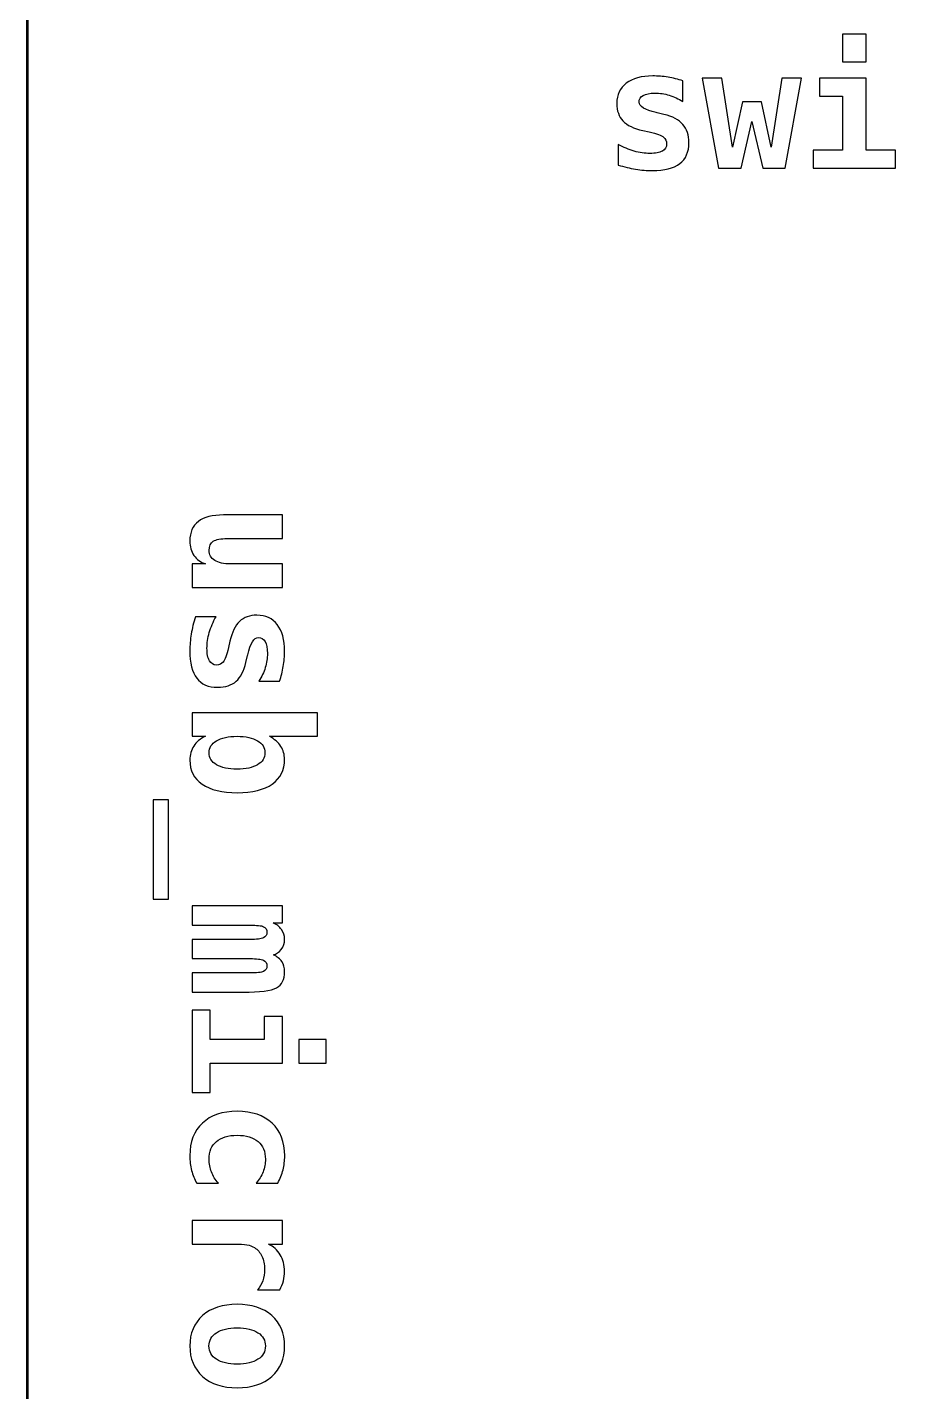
# Model space of a CAD drawing. Header units: centimetres. Extents: x -10.8 to 29.8, y -19.8 to 32.2.
# Drawn here: x -4.75 to -2.504, y -16.245 to -12.743 of the extents above; entities that cross this region are included whole.
import ezdxf

# ---------------------------------------------------------------- set-up
doc = ezdxf.new("R2010")
doc.units = ezdxf.units.CM
doc.header["$MEASUREMENT"] = 0
doc.layers.add('Layer 1', color=7, linetype='Continuous')

msp = doc.modelspace()

# ---------------------------------------------------------------- linework, layer by layer
at = {"layer": 'Layer 1', "lineweight": 53}
msp.add_open_spline([(-4.75, -6.25), (-4.75, -6.25), (-0.25, -6.25), (-0.25, -6.25), (-0.25, -6.25), (-0.25, -6.25), (-0.25, -19.75), (-0.25, -19.75), (-0.25, -19.75), (-0.25, -19.75), (-4.75, -19.75), (-4.75, -19.75), (-4.75, -19.75), (-4.75, -19.75), (-4.75, -6.25), (-4.75, -6.25)], degree=3, knots=[0, 0, 0, 0, 0.2, 0.2, 0.2, 0.2, 0.4, 0.4, 0.4, 0.4, 0.6, 0.6, 0.6, 0.6, 1, 1, 1, 1], dxfattribs=at)
at = {"layer": 'Layer 1'}
for points, knots in [([(-2.65874, -12.76039), (-2.65874, -12.76039), (-2.59821, -12.76039), (-2.59821, -12.76039), (-2.59821, -12.76039), (-2.59821, -12.76039), (-2.59821, -12.83109), (-2.59821, -12.83109), (-2.59821, -12.83109), (-2.59821, -12.83109), (-2.65874, -12.83109), (-2.65874, -12.83109), (-2.65874, -12.83109), (-2.65874, -12.83109), (-2.65874, -12.76039), (-2.65874, -12.76039)], [0, 0, 0, 0, 0.2, 0.2, 0.2, 0.2, 0.4, 0.4, 0.4, 0.4, 0.6, 0.6, 0.6, 0.6, 1, 1, 1, 1]), ([(-3.06852, -12.8802), (-3.06852, -12.8802), (-3.06852, -12.93311), (-3.06852, -12.93311), (-3.06852, -12.93311), (-3.07967, -12.92599), (-3.09131, -12.92062), (-3.10337, -12.91695), (-3.10337, -12.91695), (-3.11544, -12.91336), (-3.12757, -12.91152), (-3.13971, -12.91152), (-3.13971, -12.91152), (-3.15325, -12.91152), (-3.16349, -12.9135), (-3.17033, -12.91738), (-3.17033, -12.91738), (-3.17724, -12.92133), (-3.1807, -12.92711), (-3.1807, -12.9348), (-3.1807, -12.9348), (-3.1807, -12.94581), (-3.16595, -12.95477), (-3.13646, -12.96169), (-3.13646, -12.96169), (-3.13646, -12.96169), (-3.1342, -12.96225), (-3.1342, -12.96225), (-3.1342, -12.96225), (-3.1342, -12.96225), (-3.11685, -12.96641), (-3.11685, -12.96641), (-3.11685, -12.96641), (-3.09476, -12.97163), (-3.07854, -12.9801), (-3.06831, -12.99174), (-3.06831, -12.99174), (-3.05801, -13.00338), (-3.05286, -13.01912), (-3.05286, -13.03894), (-3.05286, -13.03894), (-3.05286, -13.06279), (-3.06069, -13.08071), (-3.07628, -13.09264), (-3.07628, -13.09264), (-3.09194, -13.10456), (-3.11544, -13.11049), (-3.14683, -13.11049), (-3.14683, -13.11049), (-3.16073, -13.11049), (-3.17506, -13.10929), (-3.18959, -13.10689), (-3.18959, -13.10689), (-3.2042, -13.10449), (-3.21901, -13.10089), (-3.23404, -13.09609), (-3.23404, -13.09609), (-3.23404, -13.09609), (-3.23404, -13.04318), (-3.23404, -13.04318), (-3.23404, -13.04318), (-3.22071, -13.05073), (-3.20709, -13.05651), (-3.19326, -13.06046), (-3.19326, -13.06046), (-3.17943, -13.06448), (-3.1661, -13.06646), (-3.15311, -13.06646), (-3.15311, -13.06646), (-3.13893, -13.06646), (-3.12821, -13.06441), (-3.12094, -13.06025), (-3.12094, -13.06025), (-3.11367, -13.05616), (-3.11, -13.05016), (-3.11, -13.04233), (-3.11, -13.04233), (-3.11, -13.03457), (-3.11262, -13.02864), (-3.11777, -13.02455), (-3.11777, -13.02455), (-3.12292, -13.02039), (-3.13519, -13.01601), (-3.15467, -13.01129), (-3.15467, -13.01129), (-3.15467, -13.01129), (-3.17139, -13.00762), (-3.17139, -13.00762), (-3.17139, -13.00762), (-3.19453, -13.00233), (-3.21139, -12.99414), (-3.22198, -12.98299), (-3.22198, -12.98299), (-3.23256, -12.97185), (-3.23785, -12.95689), (-3.23785, -12.93819), (-3.23785, -12.93819), (-3.23785, -12.91583), (-3.22981, -12.89847), (-3.21365, -12.88612), (-3.21365, -12.88612), (-3.19756, -12.8737), (-3.17484, -12.8675), (-3.14563, -12.8675), (-3.14563, -12.8675), (-3.13251, -12.8675), (-3.11946, -12.86855), (-3.10648, -12.87067), (-3.10648, -12.87067), (-3.09342, -12.87279), (-3.08079, -12.87596), (-3.06852, -12.8802)], [0, 0, 0, 0, 0.0344828, 0.0344828, 0.0344828, 0.0344828, 0.0689655, 0.0689655, 0.0689655, 0.0689655, 0.1034483, 0.1034483, 0.1034483, 0.1034483, 0.137931, 0.137931, 0.137931, 0.137931, 0.1724138, 0.1724138, 0.1724138, 0.1724138, 0.2068966, 0.2068966, 0.2068966, 0.2068966, 0.2413793, 0.2413793, 0.2413793, 0.2413793, 0.2758621, 0.2758621, 0.2758621, 0.2758621, 0.3103448, 0.3103448, 0.3103448, 0.3103448, 0.3448276, 0.3448276, 0.3448276, 0.3448276, 0.3793103, 0.3793103, 0.3793103, 0.3793103, 0.4137931, 0.4137931, 0.4137931, 0.4137931, 0.4482759, 0.4482759, 0.4482759, 0.4482759, 0.4827586, 0.4827586, 0.4827586, 0.4827586, 0.5172414, 0.5172414, 0.5172414, 0.5172414, 0.5517241, 0.5517241, 0.5517241, 0.5517241, 0.5862069, 0.5862069, 0.5862069, 0.5862069, 0.6206897, 0.6206897, 0.6206897, 0.6206897, 0.6551724, 0.6551724, 0.6551724, 0.6551724, 0.6896552, 0.6896552, 0.6896552, 0.6896552, 0.7241379, 0.7241379, 0.7241379, 0.7241379, 0.7586207, 0.7586207, 0.7586207, 0.7586207, 0.7931034, 0.7931034, 0.7931034, 0.7931034, 0.8275862, 0.8275862, 0.8275862, 0.8275862, 0.862069, 0.862069, 0.862069, 0.862069, 0.8965517, 0.8965517, 0.8965517, 0.8965517, 0.9310345, 0.9310345, 0.9310345, 0.9310345, 1, 1, 1, 1]), ([(-3.01857, -12.873), (-3.01857, -12.873), (-2.96812, -12.873), (-2.96812, -12.873), (-2.96812, -12.873), (-2.96812, -12.873), (-2.94068, -13.05037), (-2.94068, -13.05037), (-2.94068, -13.05037), (-2.94068, -13.05037), (-2.91563, -12.93353), (-2.91563, -12.93353), (-2.91563, -12.93353), (-2.91563, -12.93353), (-2.86667, -12.93353), (-2.86667, -12.93353), (-2.86667, -12.93353), (-2.86667, -12.93353), (-2.84204, -13.05037), (-2.84204, -13.05037), (-2.84204, -13.05037), (-2.84204, -13.05037), (-2.81417, -12.873), (-2.81417, -12.873), (-2.81417, -12.873), (-2.81417, -12.873), (-2.76373, -12.873), (-2.76373, -12.873), (-2.76373, -12.873), (-2.76373, -12.873), (-2.80571, -13.10456), (-2.80571, -13.10456), (-2.80571, -13.10456), (-2.80571, -13.10456), (-2.86314, -13.10456), (-2.86314, -13.10456), (-2.86314, -13.10456), (-2.86314, -13.10456), (-2.89122, -12.98419), (-2.89122, -12.98419), (-2.89122, -12.98419), (-2.89122, -12.98419), (-2.91916, -13.10456), (-2.91916, -13.10456), (-2.91916, -13.10456), (-2.91916, -13.10456), (-2.97659, -13.10456), (-2.97659, -13.10456), (-2.97659, -13.10456), (-2.97659, -13.10456), (-3.01857, -12.873), (-3.01857, -12.873)], [0, 0, 0, 0, 0.0714286, 0.0714286, 0.0714286, 0.0714286, 0.1428571, 0.1428571, 0.1428571, 0.1428571, 0.2142857, 0.2142857, 0.2142857, 0.2142857, 0.2857143, 0.2857143, 0.2857143, 0.2857143, 0.3571429, 0.3571429, 0.3571429, 0.3571429, 0.4285714, 0.4285714, 0.4285714, 0.4285714, 0.5, 0.5, 0.5, 0.5, 0.5714286, 0.5714286, 0.5714286, 0.5714286, 0.6428571, 0.6428571, 0.6428571, 0.6428571, 0.7142857, 0.7142857, 0.7142857, 0.7142857, 0.7857143, 0.7857143, 0.7857143, 0.7857143, 0.8571429, 0.8571429, 0.8571429, 0.8571429, 1, 1, 1, 1]), ([(-2.71801, -12.873), (-2.71801, -12.873), (-2.59821, -12.873), (-2.59821, -12.873), (-2.59821, -12.873), (-2.59821, -12.873), (-2.59821, -13.05799), (-2.59821, -13.05799), (-2.59821, -13.05799), (-2.59821, -13.05799), (-2.52286, -13.05799), (-2.52286, -13.05799), (-2.52286, -13.05799), (-2.52286, -13.05799), (-2.52286, -13.10456), (-2.52286, -13.10456), (-2.52286, -13.10456), (-2.52286, -13.10456), (-2.7341, -13.10456), (-2.7341, -13.10456), (-2.7341, -13.10456), (-2.7341, -13.10456), (-2.7341, -13.05799), (-2.7341, -13.05799), (-2.7341, -13.05799), (-2.7341, -13.05799), (-2.65874, -13.05799), (-2.65874, -13.05799), (-2.65874, -13.05799), (-2.65874, -13.05799), (-2.65874, -12.91956), (-2.65874, -12.91956), (-2.65874, -12.91956), (-2.65874, -12.91956), (-2.71801, -12.91956), (-2.71801, -12.91956), (-2.71801, -12.91956), (-2.71801, -12.91956), (-2.71801, -12.873), (-2.71801, -12.873)], [0, 0, 0, 0, 0.0909091, 0.0909091, 0.0909091, 0.0909091, 0.1818182, 0.1818182, 0.1818182, 0.1818182, 0.2727273, 0.2727273, 0.2727273, 0.2727273, 0.3636364, 0.3636364, 0.3636364, 0.3636364, 0.4545455, 0.4545455, 0.4545455, 0.4545455, 0.5454545, 0.5454545, 0.5454545, 0.5454545, 0.6363636, 0.6363636, 0.6363636, 0.6363636, 0.7272727, 0.7272727, 0.7272727, 0.7272727, 0.8181818, 0.8181818, 0.8181818, 0.8181818, 1, 1, 1, 1]), ([(-4.24633, -13.9943), (-4.24633, -13.9943), (-4.09563, -13.9943), (-4.09563, -13.9943), (-4.09563, -13.9943), (-4.09563, -13.9943), (-4.09563, -14.05484), (-4.09563, -14.05484), (-4.09563, -14.05484), (-4.09563, -14.05484), (-4.23709, -14.05484), (-4.23709, -14.05484), (-4.23709, -14.05484), (-4.25374, -14.05484), (-4.26567, -14.05716), (-4.27286, -14.06189), (-4.27286, -14.06189), (-4.27999, -14.06655), (-4.28359, -14.07438), (-4.28359, -14.08525), (-4.28359, -14.08525), (-4.28359, -14.09618), (-4.27879, -14.10465), (-4.26912, -14.11079), (-4.26912, -14.11079), (-4.25946, -14.11692), (-4.24598, -14.12003), (-4.22855, -14.12003), (-4.22855, -14.12003), (-4.22855, -14.12003), (-4.09563, -14.12003), (-4.09563, -14.12003), (-4.09563, -14.12003), (-4.09563, -14.12003), (-4.09563, -14.18056), (-4.09563, -14.18056), (-4.09563, -14.18056), (-4.09563, -14.18056), (-4.32719, -14.18056), (-4.32719, -14.18056), (-4.32719, -14.18056), (-4.32719, -14.18056), (-4.32719, -14.12003), (-4.32719, -14.12003), (-4.32719, -14.12003), (-4.32719, -14.12003), (-4.2929, -14.12003), (-4.2929, -14.12003), (-4.2929, -14.12003), (-4.30567, -14.11572), (-4.31555, -14.10846), (-4.3226, -14.09823), (-4.3226, -14.09823), (-4.32959, -14.08793), (-4.33312, -14.07558), (-4.33312, -14.06112), (-4.33312, -14.06112), (-4.33312, -14.03903), (-4.32585, -14.02238), (-4.31124, -14.01116), (-4.31124, -14.01116), (-4.29664, -13.99994), (-4.27498, -13.9943), (-4.24633, -13.9943)], [0, 0, 0, 0, 0.0588235, 0.0588235, 0.0588235, 0.0588235, 0.1176471, 0.1176471, 0.1176471, 0.1176471, 0.1764706, 0.1764706, 0.1764706, 0.1764706, 0.2352941, 0.2352941, 0.2352941, 0.2352941, 0.2941176, 0.2941176, 0.2941176, 0.2941176, 0.3529412, 0.3529412, 0.3529412, 0.3529412, 0.4117647, 0.4117647, 0.4117647, 0.4117647, 0.4705882, 0.4705882, 0.4705882, 0.4705882, 0.5294118, 0.5294118, 0.5294118, 0.5294118, 0.5882353, 0.5882353, 0.5882353, 0.5882353, 0.6470588, 0.6470588, 0.6470588, 0.6470588, 0.7058824, 0.7058824, 0.7058824, 0.7058824, 0.7647059, 0.7647059, 0.7647059, 0.7647059, 0.8235294, 0.8235294, 0.8235294, 0.8235294, 0.8823529, 0.8823529, 0.8823529, 0.8823529, 1, 1, 1, 1]), ([(-4.10283, -14.42101), (-4.10283, -14.42101), (-4.15574, -14.42101), (-4.15574, -14.42101), (-4.15574, -14.42101), (-4.14862, -14.40986), (-4.14325, -14.39822), (-4.13958, -14.38616), (-4.13958, -14.38616), (-4.13599, -14.37409), (-4.13415, -14.36196), (-4.13415, -14.34982), (-4.13415, -14.34982), (-4.13415, -14.33628), (-4.13613, -14.32604), (-4.14001, -14.3192), (-4.14001, -14.3192), (-4.14396, -14.31229), (-4.14974, -14.30883), (-4.15743, -14.30883), (-4.15743, -14.30883), (-4.16844, -14.30883), (-4.1774, -14.32358), (-4.18432, -14.35307), (-4.18432, -14.35307), (-4.18432, -14.35307), (-4.18488, -14.35533), (-4.18488, -14.35533), (-4.18488, -14.35533), (-4.18488, -14.35533), (-4.18904, -14.37268), (-4.18904, -14.37268), (-4.18904, -14.37268), (-4.19426, -14.39477), (-4.20273, -14.41099), (-4.21437, -14.42122), (-4.21437, -14.42122), (-4.22601, -14.43152), (-4.24175, -14.43667), (-4.26157, -14.43667), (-4.26157, -14.43667), (-4.28542, -14.43667), (-4.30334, -14.42884), (-4.31527, -14.41325), (-4.31527, -14.41325), (-4.32719, -14.39759), (-4.33312, -14.37409), (-4.33312, -14.3427), (-4.33312, -14.3427), (-4.33312, -14.3288), (-4.33192, -14.31447), (-4.32952, -14.29994), (-4.32952, -14.29994), (-4.32712, -14.28533), (-4.32352, -14.27052), (-4.31872, -14.25549), (-4.31872, -14.25549), (-4.31872, -14.25549), (-4.26581, -14.25549), (-4.26581, -14.25549), (-4.26581, -14.25549), (-4.27336, -14.26882), (-4.27914, -14.28244), (-4.28309, -14.29627), (-4.28309, -14.29627), (-4.28711, -14.3101), (-4.28909, -14.32343), (-4.28909, -14.33642), (-4.28909, -14.33642), (-4.28909, -14.3506), (-4.28704, -14.36132), (-4.28288, -14.36859), (-4.28288, -14.36859), (-4.27879, -14.37586), (-4.27279, -14.37953), (-4.26496, -14.37953), (-4.26496, -14.37953), (-4.2572, -14.37953), (-4.25127, -14.37691), (-4.24718, -14.37176), (-4.24718, -14.37176), (-4.24302, -14.36661), (-4.23864, -14.35434), (-4.23392, -14.33486), (-4.23392, -14.33486), (-4.23392, -14.33486), (-4.23025, -14.31814), (-4.23025, -14.31814), (-4.23025, -14.31814), (-4.22496, -14.295), (-4.21677, -14.27814), (-4.20562, -14.26755), (-4.20562, -14.26755), (-4.19448, -14.25697), (-4.17952, -14.25168), (-4.16082, -14.25168), (-4.16082, -14.25168), (-4.13846, -14.25168), (-4.1211, -14.25972), (-4.10875, -14.27588), (-4.10875, -14.27588), (-4.09633, -14.29197), (-4.09013, -14.31469), (-4.09013, -14.3439), (-4.09013, -14.3439), (-4.09013, -14.35702), (-4.09118, -14.37007), (-4.0933, -14.38305), (-4.0933, -14.38305), (-4.09542, -14.39611), (-4.09859, -14.40874), (-4.10283, -14.42101)], [0, 0, 0, 0, 0.0344828, 0.0344828, 0.0344828, 0.0344828, 0.0689655, 0.0689655, 0.0689655, 0.0689655, 0.1034483, 0.1034483, 0.1034483, 0.1034483, 0.137931, 0.137931, 0.137931, 0.137931, 0.1724138, 0.1724138, 0.1724138, 0.1724138, 0.2068966, 0.2068966, 0.2068966, 0.2068966, 0.2413793, 0.2413793, 0.2413793, 0.2413793, 0.2758621, 0.2758621, 0.2758621, 0.2758621, 0.3103448, 0.3103448, 0.3103448, 0.3103448, 0.3448276, 0.3448276, 0.3448276, 0.3448276, 0.3793103, 0.3793103, 0.3793103, 0.3793103, 0.4137931, 0.4137931, 0.4137931, 0.4137931, 0.4482759, 0.4482759, 0.4482759, 0.4482759, 0.4827586, 0.4827586, 0.4827586, 0.4827586, 0.5172414, 0.5172414, 0.5172414, 0.5172414, 0.5517241, 0.5517241, 0.5517241, 0.5517241, 0.5862069, 0.5862069, 0.5862069, 0.5862069, 0.6206897, 0.6206897, 0.6206897, 0.6206897, 0.6551724, 0.6551724, 0.6551724, 0.6551724, 0.6896552, 0.6896552, 0.6896552, 0.6896552, 0.7241379, 0.7241379, 0.7241379, 0.7241379, 0.7586207, 0.7586207, 0.7586207, 0.7586207, 0.7931034, 0.7931034, 0.7931034, 0.7931034, 0.8275862, 0.8275862, 0.8275862, 0.8275862, 0.862069, 0.862069, 0.862069, 0.862069, 0.8965517, 0.8965517, 0.8965517, 0.8965517, 0.9310345, 0.9310345, 0.9310345, 0.9310345, 1, 1, 1, 1]), ([(-4.12851, -14.5624), (-4.11574, -14.56981), (-4.10614, -14.57849), (-4.09972, -14.58829), (-4.09972, -14.58829), (-4.0933, -14.59817), (-4.09013, -14.60925), (-4.09013, -14.62167), (-4.09013, -14.62167), (-4.09013, -14.64904), (-4.10057, -14.67021), (-4.12152, -14.68495), (-4.12152, -14.68495), (-4.14248, -14.69977), (-4.17246, -14.70718), (-4.21162, -14.70718), (-4.21162, -14.70718), (-4.25021, -14.70718), (-4.28006, -14.69991), (-4.3013, -14.68531), (-4.3013, -14.68531), (-4.32253, -14.6707), (-4.33312, -14.65017), (-4.33312, -14.62371), (-4.33312, -14.62371), (-4.33312, -14.60981), (-4.32973, -14.59775), (-4.32303, -14.58738), (-4.32303, -14.58738), (-4.31625, -14.57707), (-4.30624, -14.56875), (-4.2929, -14.5624), (-4.2929, -14.5624), (-4.2929, -14.5624), (-4.32719, -14.5624), (-4.32719, -14.5624), (-4.32719, -14.5624), (-4.32719, -14.5624), (-4.32719, -14.50186), (-4.32719, -14.50186), (-4.32719, -14.50186), (-4.32719, -14.50186), (-4.00546, -14.50186), (-4.00546, -14.50186), (-4.00546, -14.50186), (-4.00546, -14.50186), (-4.00546, -14.5624), (-4.00546, -14.5624), (-4.00546, -14.5624), (-4.00546, -14.5624), (-4.12851, -14.5624), (-4.12851, -14.5624)], [0, 0, 0, 0, 0.0714286, 0.0714286, 0.0714286, 0.0714286, 0.1428571, 0.1428571, 0.1428571, 0.1428571, 0.2142857, 0.2142857, 0.2142857, 0.2142857, 0.2857143, 0.2857143, 0.2857143, 0.2857143, 0.3571429, 0.3571429, 0.3571429, 0.3571429, 0.4285714, 0.4285714, 0.4285714, 0.4285714, 0.5, 0.5, 0.5, 0.5, 0.5714286, 0.5714286, 0.5714286, 0.5714286, 0.6428571, 0.6428571, 0.6428571, 0.6428571, 0.7142857, 0.7142857, 0.7142857, 0.7142857, 0.7857143, 0.7857143, 0.7857143, 0.7857143, 0.8571429, 0.8571429, 0.8571429, 0.8571429, 1, 1, 1, 1]), ([(-4.21204, -14.64664), (-4.18968, -14.64664), (-4.17218, -14.6429), (-4.15955, -14.63549), (-4.15955, -14.63549), (-4.14685, -14.62809), (-4.1405, -14.61778), (-4.1405, -14.60473), (-4.1405, -14.60473), (-4.1405, -14.59168), (-4.14685, -14.58131), (-4.15955, -14.57376), (-4.15955, -14.57376), (-4.17218, -14.56621), (-4.18968, -14.5624), (-4.21204, -14.5624), (-4.21204, -14.5624), (-4.23434, -14.5624), (-4.25191, -14.56621), (-4.26454, -14.57376), (-4.26454, -14.57376), (-4.27724, -14.58131), (-4.28359, -14.59168), (-4.28359, -14.60473), (-4.28359, -14.60473), (-4.28359, -14.61778), (-4.27724, -14.62809), (-4.26454, -14.63549), (-4.26454, -14.63549), (-4.25191, -14.6429), (-4.23434, -14.64664), (-4.21204, -14.64664)], [0, 0, 0, 0, 0.1111111, 0.1111111, 0.1111111, 0.1111111, 0.2222222, 0.2222222, 0.2222222, 0.2222222, 0.3333333, 0.3333333, 0.3333333, 0.3333333, 0.4444444, 0.4444444, 0.4444444, 0.4444444, 0.5555556, 0.5555556, 0.5555556, 0.5555556, 0.6666667, 0.6666667, 0.6666667, 0.6666667, 0.7777778, 0.7777778, 0.7777778, 0.7777778, 1, 1, 1, 1]), ([(-4.38773, -14.98064), (-4.38773, -14.98064), (-4.4271, -14.98064), (-4.4271, -14.98064), (-4.4271, -14.98064), (-4.4271, -14.98064), (-4.4271, -14.7258), (-4.4271, -14.7258), (-4.4271, -14.7258), (-4.4271, -14.7258), (-4.38773, -14.7258), (-4.38773, -14.7258), (-4.38773, -14.7258), (-4.38773, -14.7258), (-4.38773, -14.98064), (-4.38773, -14.98064)], [0, 0, 0, 0, 0.2, 0.2, 0.2, 0.2, 0.4, 0.4, 0.4, 0.4, 0.6, 0.6, 0.6, 0.6, 1, 1, 1, 1]), ([(-4.11884, -15.1233), (-4.10903, -15.12782), (-4.10184, -15.1336), (-4.09718, -15.14066), (-4.09718, -15.14066), (-4.09245, -15.14771), (-4.09013, -15.15632), (-4.09013, -15.16648), (-4.09013, -15.16648), (-4.09013, -15.18645), (-4.09704, -15.20028), (-4.1108, -15.2079), (-4.1108, -15.2079), (-4.12456, -15.21559), (-4.15327, -15.2194), (-4.1968, -15.2194), (-4.1968, -15.2194), (-4.1968, -15.2194), (-4.32719, -15.2194), (-4.32719, -15.2194), (-4.32719, -15.2194), (-4.32719, -15.2194), (-4.32719, -15.16987), (-4.32719, -15.16987), (-4.32719, -15.16987), (-4.32719, -15.16987), (-4.1786, -15.16987), (-4.1786, -15.16987), (-4.1786, -15.16987), (-4.16139, -15.16987), (-4.14989, -15.16853), (-4.1441, -15.16592), (-4.1441, -15.16592), (-4.13831, -15.16331), (-4.13542, -15.15858), (-4.13542, -15.15167), (-4.13542, -15.15167), (-4.13542, -15.14475), (-4.13838, -15.13995), (-4.14431, -15.1372), (-4.14431, -15.1372), (-4.15024, -15.13445), (-4.16167, -15.13304), (-4.1786, -15.13304), (-4.1786, -15.13304), (-4.1786, -15.13304), (-4.32719, -15.13304), (-4.32719, -15.13304), (-4.32719, -15.13304), (-4.32719, -15.13304), (-4.32719, -15.08393), (-4.32719, -15.08393), (-4.32719, -15.08393), (-4.32719, -15.08393), (-4.1786, -15.08393), (-4.1786, -15.08393), (-4.1786, -15.08393), (-4.16167, -15.08393), (-4.15024, -15.08252), (-4.14431, -15.07977), (-4.14431, -15.07977), (-4.13838, -15.07702), (-4.13542, -15.07222), (-4.13542, -15.06531), (-4.13542, -15.06531), (-4.13542, -15.05839), (-4.13831, -15.05366), (-4.1441, -15.05105), (-4.1441, -15.05105), (-4.14989, -15.04844), (-4.16139, -15.0471), (-4.1786, -15.0471), (-4.1786, -15.0471), (-4.1786, -15.0471), (-4.32719, -15.0471), (-4.32719, -15.0471), (-4.32719, -15.0471), (-4.32719, -15.0471), (-4.32719, -14.99757), (-4.32719, -14.99757), (-4.32719, -14.99757), (-4.32719, -14.99757), (-4.09563, -14.99757), (-4.09563, -14.99757), (-4.09563, -14.99757), (-4.09563, -14.99757), (-4.09563, -15.0416), (-4.09563, -15.0416), (-4.09563, -15.0416), (-4.09563, -15.0416), (-4.11969, -15.0416), (-4.11969, -15.0416), (-4.11969, -15.0416), (-4.11059, -15.04506), (-4.10339, -15.05056), (-4.0981, -15.05818), (-4.0981, -15.05818), (-4.09281, -15.06573), (-4.09013, -15.0742), (-4.09013, -15.08358), (-4.09013, -15.08358), (-4.09013, -15.09296), (-4.09295, -15.1015), (-4.09852, -15.10926), (-4.09852, -15.10926), (-4.1041, -15.11695), (-4.11087, -15.12168), (-4.11884, -15.1233)], [0, 0, 0, 0, 0.0357143, 0.0357143, 0.0357143, 0.0357143, 0.0714286, 0.0714286, 0.0714286, 0.0714286, 0.1071429, 0.1071429, 0.1071429, 0.1071429, 0.1428571, 0.1428571, 0.1428571, 0.1428571, 0.1785714, 0.1785714, 0.1785714, 0.1785714, 0.2142857, 0.2142857, 0.2142857, 0.2142857, 0.25, 0.25, 0.25, 0.25, 0.2857143, 0.2857143, 0.2857143, 0.2857143, 0.3214286, 0.3214286, 0.3214286, 0.3214286, 0.3571429, 0.3571429, 0.3571429, 0.3571429, 0.3928571, 0.3928571, 0.3928571, 0.3928571, 0.4285714, 0.4285714, 0.4285714, 0.4285714, 0.4642857, 0.4642857, 0.4642857, 0.4642857, 0.5, 0.5, 0.5, 0.5, 0.5357143, 0.5357143, 0.5357143, 0.5357143, 0.5714286, 0.5714286, 0.5714286, 0.5714286, 0.6071429, 0.6071429, 0.6071429, 0.6071429, 0.6428571, 0.6428571, 0.6428571, 0.6428571, 0.6785714, 0.6785714, 0.6785714, 0.6785714, 0.7142857, 0.7142857, 0.7142857, 0.7142857, 0.75, 0.75, 0.75, 0.75, 0.7857143, 0.7857143, 0.7857143, 0.7857143, 0.8214286, 0.8214286, 0.8214286, 0.8214286, 0.8571429, 0.8571429, 0.8571429, 0.8571429, 0.8928571, 0.8928571, 0.8928571, 0.8928571, 0.9285714, 0.9285714, 0.9285714, 0.9285714, 1, 1, 1, 1]), ([(-4.09563, -15.2812), (-4.09563, -15.2812), (-4.09563, -15.401), (-4.09563, -15.401), (-4.09563, -15.401), (-4.09563, -15.401), (-4.28062, -15.401), (-4.28062, -15.401), (-4.28062, -15.401), (-4.28062, -15.401), (-4.28062, -15.47635), (-4.28062, -15.47635), (-4.28062, -15.47635), (-4.28062, -15.47635), (-4.32719, -15.47635), (-4.32719, -15.47635), (-4.32719, -15.47635), (-4.32719, -15.47635), (-4.32719, -15.26511), (-4.32719, -15.26511), (-4.32719, -15.26511), (-4.32719, -15.26511), (-4.28062, -15.26511), (-4.28062, -15.26511), (-4.28062, -15.26511), (-4.28062, -15.26511), (-4.28062, -15.34047), (-4.28062, -15.34047), (-4.28062, -15.34047), (-4.28062, -15.34047), (-4.14219, -15.34047), (-4.14219, -15.34047), (-4.14219, -15.34047), (-4.14219, -15.34047), (-4.14219, -15.2812), (-4.14219, -15.2812), (-4.14219, -15.2812), (-4.14219, -15.2812), (-4.09563, -15.2812), (-4.09563, -15.2812)], [0, 0, 0, 0, 0.0909091, 0.0909091, 0.0909091, 0.0909091, 0.1818182, 0.1818182, 0.1818182, 0.1818182, 0.2727273, 0.2727273, 0.2727273, 0.2727273, 0.3636364, 0.3636364, 0.3636364, 0.3636364, 0.4545455, 0.4545455, 0.4545455, 0.4545455, 0.5454545, 0.5454545, 0.5454545, 0.5454545, 0.6363636, 0.6363636, 0.6363636, 0.6363636, 0.7272727, 0.7272727, 0.7272727, 0.7272727, 0.8181818, 0.8181818, 0.8181818, 0.8181818, 1, 1, 1, 1]), ([(-3.98302, -15.34047), (-3.98302, -15.34047), (-3.98302, -15.401), (-3.98302, -15.401), (-3.98302, -15.401), (-3.98302, -15.401), (-4.05372, -15.401), (-4.05372, -15.401), (-4.05372, -15.401), (-4.05372, -15.401), (-4.05372, -15.34047), (-4.05372, -15.34047), (-4.05372, -15.34047), (-4.05372, -15.34047), (-3.98302, -15.34047), (-3.98302, -15.34047)], [0, 0, 0, 0, 0.2, 0.2, 0.2, 0.2, 0.4, 0.4, 0.4, 0.4, 0.6, 0.6, 0.6, 0.6, 1, 1, 1, 1]), ([(-4.31534, -15.7096), (-4.32126, -15.69937), (-4.32571, -15.68844), (-4.32867, -15.67673), (-4.32867, -15.67673), (-4.33163, -15.66501), (-4.33312, -15.65246), (-4.33312, -15.63891), (-4.33312, -15.63891), (-4.33312, -15.60321), (-4.32239, -15.57534), (-4.30087, -15.55523), (-4.30087, -15.55523), (-4.27942, -15.53512), (-4.24965, -15.52503), (-4.21162, -15.52503), (-4.21162, -15.52503), (-4.17345, -15.52503), (-4.14361, -15.53519), (-4.12202, -15.55544), (-4.12202, -15.55544), (-4.1005, -15.57569), (-4.0897, -15.60363), (-4.0897, -15.63933), (-4.0897, -15.63933), (-4.0897, -15.65175), (-4.09118, -15.66367), (-4.09408, -15.67517), (-4.09408, -15.67517), (-4.09697, -15.68667), (-4.10141, -15.69818), (-4.10748, -15.7096), (-4.10748, -15.7096), (-4.10748, -15.7096), (-4.16294, -15.7096), (-4.16294, -15.7096), (-4.16294, -15.7096), (-4.15532, -15.70079), (-4.14946, -15.69112), (-4.14537, -15.68054), (-4.14537, -15.68054), (-4.14128, -15.67002), (-4.13923, -15.65909), (-4.13923, -15.6478), (-4.13923, -15.6478), (-4.13923, -15.62811), (-4.14551, -15.61294), (-4.15807, -15.60236), (-4.15807, -15.60236), (-4.17063, -15.59171), (-4.18848, -15.58642), (-4.21162, -15.58642), (-4.21162, -15.58642), (-4.23476, -15.58642), (-4.25254, -15.59171), (-4.26496, -15.60236), (-4.26496, -15.60236), (-4.27738, -15.61294), (-4.28359, -15.62811), (-4.28359, -15.6478), (-4.28359, -15.6478), (-4.28359, -15.65951), (-4.28161, -15.67045), (-4.27773, -15.68068), (-4.27773, -15.68068), (-4.27378, -15.69084), (-4.26785, -15.7005), (-4.25988, -15.7096), (-4.25988, -15.7096), (-4.25988, -15.7096), (-4.31534, -15.7096), (-4.31534, -15.7096)], [0, 0, 0, 0, 0.0526316, 0.0526316, 0.0526316, 0.0526316, 0.1052632, 0.1052632, 0.1052632, 0.1052632, 0.1578947, 0.1578947, 0.1578947, 0.1578947, 0.2105263, 0.2105263, 0.2105263, 0.2105263, 0.2631579, 0.2631579, 0.2631579, 0.2631579, 0.3157895, 0.3157895, 0.3157895, 0.3157895, 0.3684211, 0.3684211, 0.3684211, 0.3684211, 0.4210526, 0.4210526, 0.4210526, 0.4210526, 0.4736842, 0.4736842, 0.4736842, 0.4736842, 0.5263158, 0.5263158, 0.5263158, 0.5263158, 0.5789474, 0.5789474, 0.5789474, 0.5789474, 0.6315789, 0.6315789, 0.6315789, 0.6315789, 0.6842105, 0.6842105, 0.6842105, 0.6842105, 0.7368421, 0.7368421, 0.7368421, 0.7368421, 0.7894737, 0.7894737, 0.7894737, 0.7894737, 0.8421053, 0.8421053, 0.8421053, 0.8421053, 0.8947368, 0.8947368, 0.8947368, 0.8947368, 1, 1, 1, 1]), ([(-4.15955, -15.98307), (-4.15348, -15.97644), (-4.1489, -15.96868), (-4.14586, -15.95979), (-4.14586, -15.95979), (-4.14283, -15.9509), (-4.14135, -15.94116), (-4.14135, -15.93051), (-4.14135, -15.93051), (-4.14135, -15.91774), (-4.14361, -15.90652), (-4.14805, -15.89692), (-4.14805, -15.89692), (-4.15257, -15.88733), (-4.15906, -15.87992), (-4.16759, -15.8747), (-4.16759, -15.8747), (-4.17282, -15.87138), (-4.17917, -15.86905), (-4.18664, -15.86778), (-4.18664, -15.86778), (-4.19405, -15.86644), (-4.20534, -15.86581), (-4.22051, -15.86581), (-4.22051, -15.86581), (-4.22051, -15.86581), (-4.32719, -15.86581), (-4.32719, -15.86581), (-4.32719, -15.86581), (-4.32719, -15.86581), (-4.32719, -15.80527), (-4.32719, -15.80527), (-4.32719, -15.80527), (-4.32719, -15.80527), (-4.09563, -15.80527), (-4.09563, -15.80527), (-4.09563, -15.80527), (-4.09563, -15.80527), (-4.09563, -15.86581), (-4.09563, -15.86581), (-4.09563, -15.86581), (-4.09563, -15.86581), (-4.13168, -15.86581), (-4.13168, -15.86581), (-4.13168, -15.86581), (-4.11842, -15.87174), (-4.10819, -15.88084), (-4.10099, -15.89311), (-4.10099, -15.89311), (-4.09372, -15.90539), (-4.09013, -15.91971), (-4.09013, -15.93615), (-4.09013, -15.93615), (-4.09013, -15.94441), (-4.09111, -15.95252), (-4.09316, -15.96042), (-4.09316, -15.96042), (-4.09513, -15.96833), (-4.0981, -15.97587), (-4.10198, -15.98307), (-4.10198, -15.98307), (-4.10198, -15.98307), (-4.15955, -15.98307), (-4.15955, -15.98307)], [0, 0, 0, 0, 0.0588235, 0.0588235, 0.0588235, 0.0588235, 0.1176471, 0.1176471, 0.1176471, 0.1176471, 0.1764706, 0.1764706, 0.1764706, 0.1764706, 0.2352941, 0.2352941, 0.2352941, 0.2352941, 0.2941176, 0.2941176, 0.2941176, 0.2941176, 0.3529412, 0.3529412, 0.3529412, 0.3529412, 0.4117647, 0.4117647, 0.4117647, 0.4117647, 0.4705882, 0.4705882, 0.4705882, 0.4705882, 0.5294118, 0.5294118, 0.5294118, 0.5294118, 0.5882353, 0.5882353, 0.5882353, 0.5882353, 0.6470588, 0.6470588, 0.6470588, 0.6470588, 0.7058824, 0.7058824, 0.7058824, 0.7058824, 0.7647059, 0.7647059, 0.7647059, 0.7647059, 0.8235294, 0.8235294, 0.8235294, 0.8235294, 0.8823529, 0.8823529, 0.8823529, 0.8823529, 1, 1, 1, 1]), ([(-4.21162, -16.02032), (-4.1743, -16.02032), (-4.14473, -16.02999), (-4.12286, -16.04932), (-4.12286, -16.04932), (-4.10106, -16.06872), (-4.09013, -16.09468), (-4.09013, -16.12735), (-4.09013, -16.12735), (-4.09013, -16.16009), (-4.10106, -16.18612), (-4.12286, -16.20553), (-4.12286, -16.20553), (-4.14473, -16.22486), (-4.1743, -16.23452), (-4.21162, -16.23452), (-4.21162, -16.23452), (-4.24894, -16.23452), (-4.27851, -16.22486), (-4.30038, -16.20553), (-4.30038, -16.20553), (-4.32218, -16.18612), (-4.33312, -16.16009), (-4.33312, -16.12735), (-4.33312, -16.12735), (-4.33312, -16.09468), (-4.32218, -16.06872), (-4.30038, -16.04932), (-4.30038, -16.04932), (-4.27851, -16.02999), (-4.24894, -16.02032), (-4.21162, -16.02032)], [0, 0, 0, 0, 0.1111111, 0.1111111, 0.1111111, 0.1111111, 0.2222222, 0.2222222, 0.2222222, 0.2222222, 0.3333333, 0.3333333, 0.3333333, 0.3333333, 0.4444444, 0.4444444, 0.4444444, 0.4444444, 0.5555556, 0.5555556, 0.5555556, 0.5555556, 0.6666667, 0.6666667, 0.6666667, 0.6666667, 0.7777778, 0.7777778, 0.7777778, 0.7777778, 1, 1, 1, 1]), ([(-4.13923, -16.12735), (-4.13923, -16.11289), (-4.14558, -16.10153), (-4.15835, -16.09327), (-4.15835, -16.09327), (-4.17112, -16.08502), (-4.1889, -16.08086), (-4.21162, -16.08086), (-4.21162, -16.08086), (-4.23434, -16.08086), (-4.25212, -16.08502), (-4.26489, -16.09327), (-4.26489, -16.09327), (-4.27766, -16.10153), (-4.28401, -16.11289), (-4.28401, -16.12735), (-4.28401, -16.12735), (-4.28401, -16.14189), (-4.27766, -16.15332), (-4.26489, -16.16157), (-4.26489, -16.16157), (-4.25212, -16.16983), (-4.23434, -16.17399), (-4.21162, -16.17399), (-4.21162, -16.17399), (-4.1889, -16.17399), (-4.17112, -16.16983), (-4.15835, -16.16157), (-4.15835, -16.16157), (-4.14558, -16.15332), (-4.13923, -16.14189), (-4.13923, -16.12735)], [0, 0, 0, 0, 0.1111111, 0.1111111, 0.1111111, 0.1111111, 0.2222222, 0.2222222, 0.2222222, 0.2222222, 0.3333333, 0.3333333, 0.3333333, 0.3333333, 0.4444444, 0.4444444, 0.4444444, 0.4444444, 0.5555556, 0.5555556, 0.5555556, 0.5555556, 0.6666667, 0.6666667, 0.6666667, 0.6666667, 0.7777778, 0.7777778, 0.7777778, 0.7777778, 1, 1, 1, 1])]:
    msp.add_open_spline(points, degree=3, knots=knots, dxfattribs=at)

doc.saveas('drawing.dxf')
